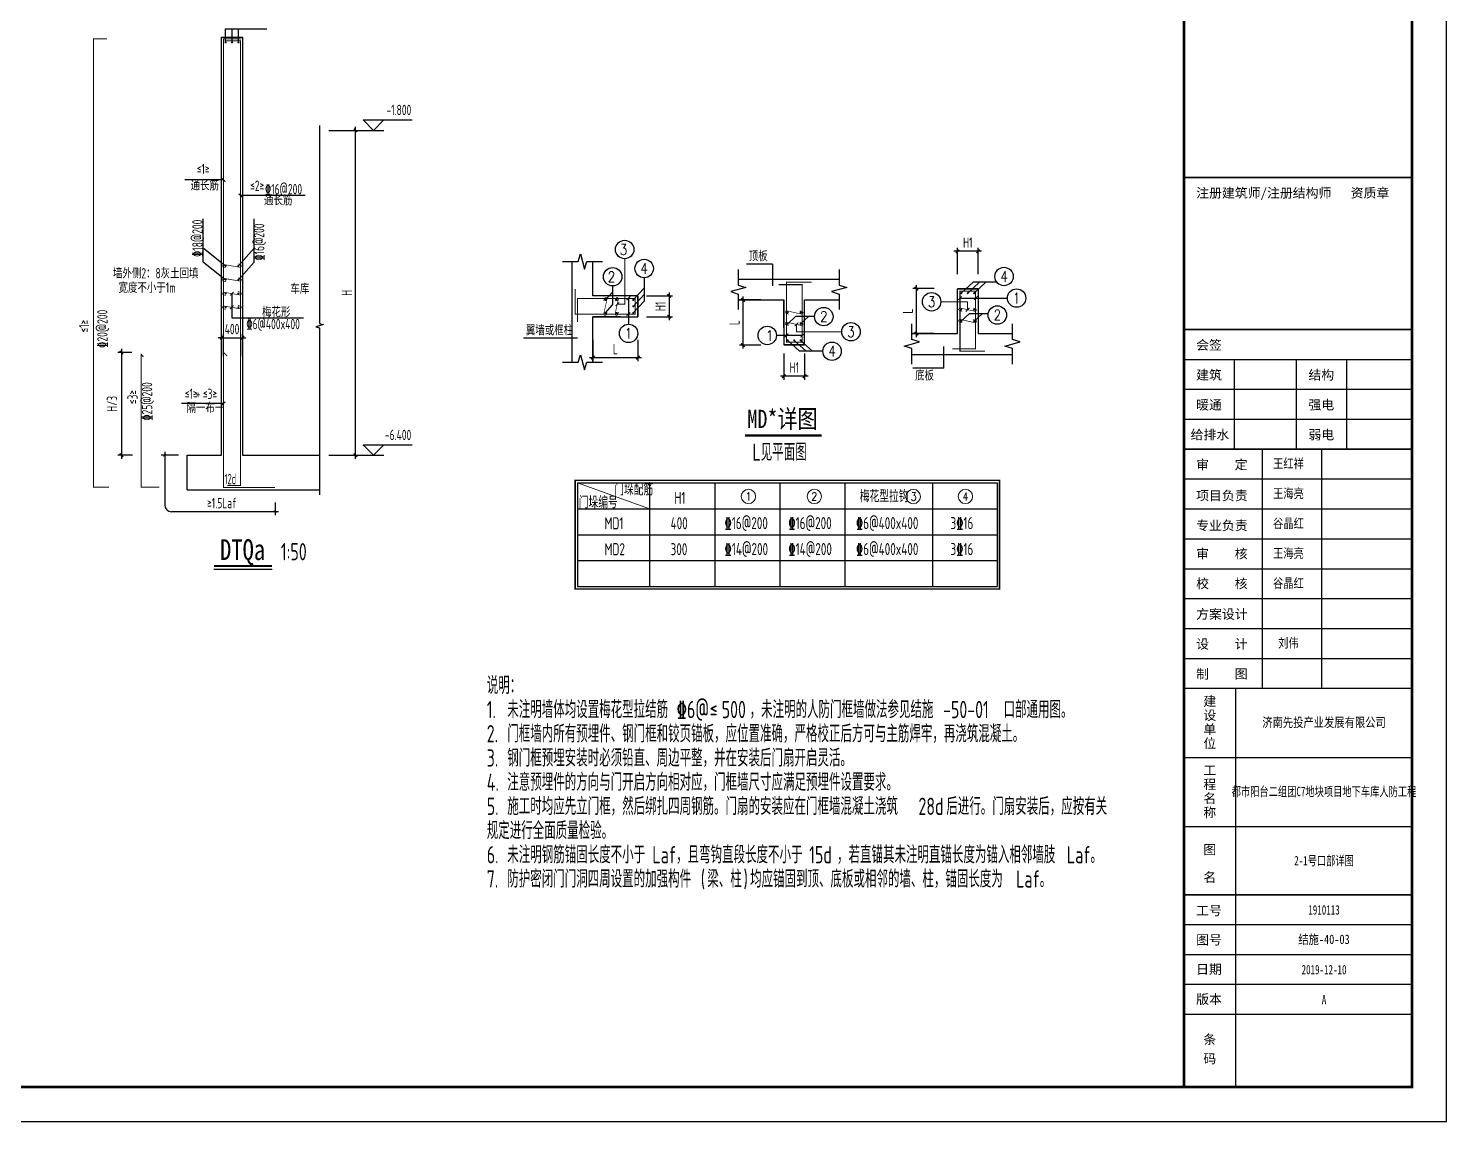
# Model space of a CAD drawing. Extents: x 37906 to 290206, y -18154 to 41246.
# Drawn here: x 143533 to 164056, y 11546 to 27359 of the extents above; entities that cross this region are included whole.
import ezdxf
from ezdxf.enums import TextEntityAlignment as Align

# ---------------------------------------------------------------- set-up
doc = ezdxf.new("R2010")
doc.units = 0
doc.header["$LTSCALE"] = 1000
doc.header["$MEASUREMENT"] = 0
doc.linetypes.add('DASH', pattern=[0.35, 0.25, -0.1])
for name, color, linetype, lineweight in [('3E柱编号', 7, 'Continuous', 13), ('G_DIM_IN（内尺寸）', 3, 'Continuous', 13), ('QZTEXT', 2, 'Continuous', 13), ('REINL', 1, 'Continuous', 0), ('表格边线', 105, 'Continuous', 18)]:
    doc.layers.add(name, color=color, linetype=linetype, lineweight=lineweight)
for name, color, linetype in [('AXIS_TEXT', 7, 'Continuous'), ('COLU_DE_NUM', 7, 'Continuous'), ('DETL', 7, 'Continuous'), ('DIM', 3, 'Continuous'), ('DIM_SYMB', 3, 'Continuous'), ('ECA_TK', 7, 'Continuous'), ('hz', 7, 'Continuous'), ('PUB_DIM', 3, 'Continuous'), ('PUB_TEXT', 7, 'Continuous'), ('REIN', 1, 'Continuous'), ('TAB', 83, 'Continuous'), ('TEXT', 7, 'Continuous'), ('THIN', 7, 'Continuous'), ('tk', 7, 'Continuous'), ('WALL', 9, 'Continuous')]:
    doc.layers.add(name, color=color, linetype=linetype)
doc.styles.add('_TCH_AXIS', font='COMPLEX', dxfattribs={"bigfont": 'GBCBIG'})
doc.styles.add('SUNTXT', font='', dxfattribs={"width": 0.8, "height": 3})
doc.styles.add('TSSD_Dimension', font='tssdeng.shx', dxfattribs={"width": 0.7, "bigfont": 'hztxt.shx'})
doc.styles.add('TSSD_Label', font='tssdeng2.shx', dxfattribs={"width": 0.7, "bigfont": 'tssdchn.shx'})
doc.styles.add('TSSD_Rein', font='tssdeng2.shx', dxfattribs={"width": 0.7, "bigfont": 'tssdchn.shx'})
doc.styles.add('TYDG_01', font='', dxfattribs={"width": 0.8})
doc.styles.add('黑体', font='simhei.ttf', dxfattribs={"width": 0.8})
doc.styles.get('SUNTXT').set_extended_font_data('SimSun')
doc.styles.get('TYDG_01').set_extended_font_data('SimSun')
doc.dimstyles.new('TSSD_50_50', dxfattribs={"dimtxt": 150, "dimasz": 50, "dimexe": 50, "dimexo": 125, "dimgap": 50, "dimtad": 1, "dimdec": 0, "dimzin": 0, "dimdsep": 46, "dimtxsty": 'TSSD_Dimension', "dimblk": 'ARCHTICK', "dimblk1": 'ARCHTICK', "dimblk2": 'ARCHTICK', "dimcen": 0, "dimdle": 50, "dimclrt": 7, "dimadec": 0, "dimazin": 0, "dimtfac": 1, "dimtdec": 0, "dimtix": 1, "dimtmove": 2, "dimatfit": 3, "dimfxl": 1, "dimtolj": 1, "dimtzin": 0, "dimarcsym": 0})

# ---------------------------------------------------------------- blocks, each defined once
blk = doc.blocks.new('10B_A1E图框')
blk.add_line((765, 184), (765, 584))
blk.add_line((765, 184), (765, 584))
blk.add_line((765, 184), (765, 584))
at = {"layer": 'ECA_TK'}
for p, q in [((765, 220.51), (831, 220.51)), ((779.58, 194.56), (779.58, 220.51)), ((797.5, 220.51), (797.5, 194.56)), ((812.08, 194.56), (812.08, 220.51)), ((765, 211.86), (831, 211.86)), ((765, 203.21), (831, 203.21)), ((787.68, 125.36), (787.68, 194.56)), ((804.77, 194.56), (804.77, 125.36)), ((765, 185.91), (831, 185.91)), ((765, 177.26), (831, 177.26)), ((765, 168.61), (831, 168.61)), ((765, 159.96), (831, 159.96)), ((765, 151.31), (831, 151.31)), ((765, 142.66), (831, 142.66)), ((765, 134.01), (831, 134.01)), ((765, 125.36), (831, 125.36)), ((780.03, 10), (780.03, 125.36)), ((765, 105.36), (831, 105.36)), ((765, 85.36), (831, 85.36)), ((831, 56.92), (765, 56.92)), ((831, 48.27), (765, 48.27)), ((831, 39.62), (765, 39.62)), ((831, 30.97), (765, 30.97))]:
    blk.add_line(p, q, dxfattribs=at)
blk.add_lwpolyline([(0, 0), (841, 0), (841, 594), (0, 594)], close=True, dxfattribs=at)
at = {"layer": 'ECA_TK', "const_width": 0.8}
blk.add_lwpolyline([(831, 10), (831, 584), (18, 584), (18, 10)], close=True, dxfattribs=at)
at = {"layer": 'ECA_TK'}
for points, const_width in [([(765, 10), (765, 584)], 0.8), ([(765, 273.16), (831, 273.16)], 0.5), ([(765, 229.16), (831, 229.16)], 0.5), ([(765, 194.56), (831, 194.56)], 0.5), ([(831, 65.57), (765, 65.57)], 0.5)]:
    blk.add_lwpolyline(points, dxfattribs=dict(at, const_width=const_width))
at = {"layer": 'ECA_TK', "linetype": 'Continuous', "style": 'SUNTXT'}
for s, height, p in [('注册建筑师/注册结构师   资质章', 2.7342, (768.5, 267.3)), ('会签', 2.734, (768.5, 223.3)), ('建筑', 2.734, (768.5, 214.65)), ('结构', 2.734, (801, 214.65)), ('暖通', 2.734, (768.5, 206)), ('强电', 2.734, (801, 206)), ('给排水', 2.734, (766.9, 197.35)), ('弱电', 2.734, (801, 197.35)), ('审    定', 2.734, (768.5, 188.7)), ('项目负责', 2.734, (768.5, 179.74)), ('专业负责', 2.734, (768.5, 171.09)), ('审    核', 2.734, (768.5, 162.93)), ('校    核', 2.734, (768.5, 154.28)), ('方案设计', 2.734, (768.5, 145.45)), ('设    计', 2.734, (768.5, 136.8)), ('制    图', 2.734, (768.5, 128.15)), ('建', 2.73, (770.59, 120.26)), ('设', 2.73, (770.59, 116.2)), ('单', 2.73, (770.59, 112.14)), ('位', 2.73, (770.59, 108.08)), ('工', 2.73, (770.59, 100.26)), ('程', 2.73, (770.59, 96.2)), ('名', 2.73, (770.59, 92.14)), ('称', 2.73, (770.59, 88.08)), ('图', 2.73, (770.59, 77.33)), ('名', 2.73, (770.59, 69.33)), ('工号', 2.734, (768.5, 59.71)), ('图号', 2.734, (768.5, 51.23)), ('日期', 2.734, (768.5, 42.72)), ('版本', 2.734, (768.5, 34.07)), ('条', 2.73, (770.59, 22.4)), ('码', 2.73, (770.59, 16.85))]:
    blk.add_text(s, height=height, dxfattribs=at).set_placement(p)
blk = doc.blocks.new('_ArchTick')
at = {"color": 0, "linetype": 'ByBlock', "const_width": 0.4}
blk.add_lwpolyline([(-0.5, -0.5), (0.5, 0.5)], dxfattribs=at)
blk = doc.blocks.new('*D1199')
at = {"layer": 'Defpoints', "color": 0}
for p in [(156384, 23596), (156767, 23596), (156767, 22944)]:
    blk.add_point(p, dxfattribs=at)
at = {"layer": 'DIM', "color": 0, "lineweight": -2}
for p, q in [((156384, 22894), (156384, 23646)), ((156642, 23596), (156334, 23596)), ((156642, 22944), (156334, 22944))]:
    blk.add_line(p, q, dxfattribs=at)
at = {"layer": 'DIM', "color": 0, "lineweight": -2, "xscale": 50, "yscale": 50, "zscale": 50}
for p, rotation in [((156384, 23596), 90), ((156384, 22944), 270)]:
    blk.add_blockref('_ArchTick', p, dxfattribs=dict(at, rotation=rotation))
at = {"layer": 'DIM', "color": 7, "insert": (156259, 23270), "char_height": 150, "attachment_point": 5, "rotation": 90, "style": 'TSSD_Dimension'}
blk.add_mtext('\\A1;L', dxfattribs=at)
blk = doc.blocks.new('*D1200')
at = {"layer": 'Defpoints', "color": 0}
for p in [(156977, 24135), (156977, 23681), (157277, 23681)]:
    blk.add_point(p, dxfattribs=at)
at = {"layer": 'DIM', "color": 0, "lineweight": -2}
for p, q in [((157327, 24135), (156927, 24135)), ((156977, 23806), (156977, 24185)), ((157277, 23806), (157277, 24185))]:
    blk.add_line(p, q, dxfattribs=at)
at = {"layer": 'DIM', "color": 0, "lineweight": -2, "xscale": 50, "yscale": 50, "zscale": 50, "rotation": 180}
blk.add_blockref('_ArchTick', (156977, 24135), dxfattribs=at)
at = {"layer": 'DIM', "color": 0, "lineweight": -2, "xscale": 50, "yscale": 50, "zscale": 50}
blk.add_blockref('_ArchTick', (157277, 24135), dxfattribs=at)
at = {"layer": 'DIM', "color": 7, "insert": (157127, 24260), "char_height": 150, "attachment_point": 5, "style": 'TSSD_Dimension'}
blk.add_mtext('\\A1;H1', dxfattribs=at)
blk = doc.blocks.new('*D1201')
at = {"layer": 'Defpoints', "color": 0, "linetype": 'Continuous'}
for p in [(151702, 22979), (152354, 22979), (152354, 22597)]:
    blk.add_point(p, dxfattribs=at)
at = {"layer": 'PUB_DIM', "color": 0, "linetype": 'Continuous', "lineweight": -2}
for p, q in [((151702, 22854), (151702, 22547)), ((152354, 22854), (152354, 22547)), ((151652, 22597), (152404, 22597))]:
    blk.add_line(p, q, dxfattribs=at)
at = {"layer": 'PUB_DIM', "color": 0, "linetype": 'Continuous', "lineweight": -2, "xscale": 50, "yscale": 50, "zscale": 50, "rotation": 180}
blk.add_blockref('_ArchTick', (151702, 22597), dxfattribs=at)
at = {"layer": 'PUB_DIM', "color": 0, "linetype": 'Continuous', "lineweight": -2, "xscale": 50, "yscale": 50, "zscale": 50}
blk.add_blockref('_ArchTick', (152354, 22597), dxfattribs=at)
at = {"layer": 'PUB_DIM', "color": 7, "linetype": 'Continuous', "insert": (152028, 22722), "char_height": 150, "attachment_point": 5, "style": 'TSSD_Dimension'}
blk.add_mtext('\\A1;L', dxfattribs=at)
blk = doc.blocks.new('*D1202')
at = {"layer": 'Defpoints', "color": 0}
for p in [(152352, 23489), (152352, 23189), (152805, 23189)]:
    blk.add_point(p, dxfattribs=at)
at = {"layer": 'DIM', "color": 0, "lineweight": -2}
for p, q in [((152477, 23489), (152855, 23489)), ((152805, 23539), (152805, 23139)), ((152477, 23189), (152855, 23189))]:
    blk.add_line(p, q, dxfattribs=at)
at = {"layer": 'DIM', "color": 0, "lineweight": -2, "xscale": 50, "yscale": 50, "zscale": 50}
for p, rotation in [((152805, 23489), 90), ((152805, 23189), 270)]:
    blk.add_blockref('_ArchTick', p, dxfattribs=dict(at, rotation=rotation))
at = {"layer": 'DIM', "color": 7, "insert": (152680, 23339), "char_height": 150, "attachment_point": 5, "rotation": 90, "style": 'TSSD_Dimension'}
blk.add_mtext('\\A1;H1', dxfattribs=at)
blk = doc.blocks.new('*D1203')
at = {"layer": 'Defpoints', "color": 0, "linetype": 'Continuous'}
for p in [(154256, 23432), (153874, 22779), (154256, 22779)]:
    blk.add_point(p, dxfattribs=at)
at = {"layer": 'PUB_DIM', "color": 0, "linetype": 'Continuous', "lineweight": -2}
for p, q in [((154131, 23432), (153824, 23432)), ((153874, 23482), (153874, 22729)), ((154131, 22779), (153824, 22779))]:
    blk.add_line(p, q, dxfattribs=at)
at = {"layer": 'PUB_DIM', "color": 0, "linetype": 'Continuous', "lineweight": -2, "xscale": 50, "yscale": 50, "zscale": 50}
for p, rotation in [((153874, 23432), 90), ((153874, 22779), 270)]:
    blk.add_blockref('_ArchTick', p, dxfattribs=dict(at, rotation=rotation))
at = {"layer": 'PUB_DIM', "color": 7, "linetype": 'Continuous', "insert": (153749, 23105), "char_height": 150, "attachment_point": 5, "rotation": 90, "style": 'TSSD_Dimension'}
blk.add_mtext('\\A1;L', dxfattribs=at)
blk = doc.blocks.new('*D1198')
at = {"layer": 'Defpoints', "color": 0}
for p in [(154466, 22782), (154766, 22782), (154466, 22328)]:
    blk.add_point(p, dxfattribs=at)
at = {"layer": 'DIM', "color": 0, "lineweight": -2}
for p, q in [((154466, 22657), (154466, 22278)), ((154766, 22657), (154766, 22278)), ((154816, 22328), (154416, 22328))]:
    blk.add_line(p, q, dxfattribs=at)
at = {"layer": 'DIM', "color": 0, "lineweight": -2, "xscale": 50, "yscale": 50, "zscale": 50, "rotation": 180}
blk.add_blockref('_ArchTick', (154466, 22328), dxfattribs=at)
at = {"layer": 'DIM', "color": 0, "lineweight": -2, "xscale": 50, "yscale": 50, "zscale": 50}
blk.add_blockref('_ArchTick', (154766, 22328), dxfattribs=at)
at = {"layer": 'DIM', "color": 7, "insert": (154616, 22453), "char_height": 150, "attachment_point": 5, "style": 'TSSD_Dimension'}
blk.add_mtext('\\A1;H1', dxfattribs=at)
blk = doc.blocks.new('*D1272')
at = {"layer": 'Defpoints', "color": 0}
for p in [(146630, 22885), (146330, 22495), (146630, 22495)]:
    blk.add_point(p, dxfattribs=at)
at = {"layer": 'PUB_DIM', "color": 0, "lineweight": -2}
for p, q in [((146330, 22885), (146280, 22885)), ((146330, 22620), (146330, 22935)), ((146330, 22885), (146630, 22885)), ((146630, 22620), (146630, 22935)), ((146630, 22885), (146680, 22885))]:
    blk.add_line(p, q, dxfattribs=at)
at = {"layer": 'PUB_DIM', "color": 0, "lineweight": -2, "xscale": 50, "yscale": 50, "zscale": 50}
blk.add_blockref('_ArchTick', (146330, 22885), dxfattribs=at)
at = {"layer": 'PUB_DIM', "color": 0, "lineweight": -2, "xscale": 50, "yscale": 50, "zscale": 50, "rotation": 180}
blk.add_blockref('_ArchTick', (146630, 22885), dxfattribs=at)
at = {"layer": 'PUB_DIM', "color": 7, "insert": (146480, 23010), "char_height": 150, "attachment_point": 5, "style": 'TSSD_Dimension'}
blk.add_mtext('\\A1;400', dxfattribs=at)
blk = doc.blocks.new('*D1273')
at = {"layer": 'Defpoints', "color": 0}
for p in [(147756, 25884), (148266, 25884), (147756, 21184)]:
    blk.add_point(p, dxfattribs=at)
at = {"layer": 'PUB_DIM', "color": 0, "lineweight": -2}
for p, q in [((147881, 25884), (148316, 25884)), ((148266, 21134), (148266, 25934)), ((147881, 21184), (148316, 21184))]:
    blk.add_line(p, q, dxfattribs=at)
at = {"layer": 'PUB_DIM', "color": 0, "lineweight": -2, "xscale": 50, "yscale": 50, "zscale": 50}
for p, rotation in [((148266, 25884), 90), ((148266, 21184), 270)]:
    blk.add_blockref('_ArchTick', p, dxfattribs=dict(at, rotation=rotation))
at = {"layer": 'PUB_DIM', "color": 7, "insert": (148141, 23534), "char_height": 150, "attachment_point": 5, "rotation": 90, "style": 'TSSD_Dimension'}
blk.add_mtext('\\A1;H', dxfattribs=at)
blk = doc.blocks.new('*D1274')
at = {"layer": 'Defpoints', "color": 0}
for p in [(145155, 22672), (144879, 21184), (145166, 21184)]:
    blk.add_point(p, dxfattribs=at)
at = {"layer": 'DIM', "color": 0, "lineweight": -2}
for p, q in [((145030, 22672), (144829, 22672)), ((144879, 22722), (144879, 21134)), ((145041, 21184), (144829, 21184))]:
    blk.add_line(p, q, dxfattribs=at)
at = {"layer": 'DIM', "color": 0, "lineweight": -2, "xscale": 50, "yscale": 50, "zscale": 50}
for p, rotation in [((144879, 22672), 90), ((144879, 21184), 270)]:
    blk.add_blockref('_ArchTick', p, dxfattribs=dict(at, rotation=rotation))
at = {"layer": 'DIM', "color": 7, "insert": (144743, 21928), "char_height": 150, "attachment_point": 5, "rotation": 90, "style": 'TSSD_Dimension'}
blk.add_mtext('\\A1;H/3', dxfattribs=at)

msp = doc.modelspace()

# ---------------------------------------------------------------- linework, layer by layer
for p, q in [((146386.3, 27155.9), (146386.3, 27351.7)), ((146386.3, 27351.7), (146984.5, 27351.7)), ((146479.9, 27155.9), (146479.9, 27351.7)), ((146573.4, 27155.9), (146573.4, 27351.7))]:
    msp.add_line(p, q)
at = {"color": 0, "const_width": 15}
for points in [[(146383.9, 25141.9), (146330.9, 25194.9)], [(146628.9, 24916.4), (146575.9, 24969.5)], [(146504, 23550), (146451, 23497)], [(152081.4, 23396.6), (152028.3, 23343.5)], [(152242, 23481.4), (152189, 23428.4)], [(157040.6, 23484.5), (156987.6, 23431.5)], [(157269.2, 23484.5), (157216.2, 23431.5)], [(146504, 23350), (146451, 23297)], [(152242, 23252.8), (152189, 23199.8)], [(157151.6, 23316.5), (157098.6, 23263.5)], [(154620.5, 23051.7), (154673.5, 23104.8)], [(154529.7, 22944.1), (154476.7, 22891.1)], [(154758.3, 22944.1), (154705.3, 22891.1)], [(146383.9, 21960.9), (146330.9, 21907.9)]]:
    msp.add_lwpolyline(points, dxfattribs=at)
at = {"color": 0, "linetype": 'ByBlock', "const_width": 10}
for points in [[(145487.7, 21166.6), (145523.1, 21201.9)], [(147085.3, 20386.1), (147120.6, 20350.8)]]:
    msp.add_lwpolyline(points, dxfattribs=at)
at = {"const_width": 25}
msp.add_lwpolyline([(147060.2, 19582.6), (146217.7, 19582.6)], dxfattribs=at)
at = {"layer": '3E柱编号'}
for p, q in [((152162, 23370.1), (152162, 24026.3)), ((157125.1, 23404.5), (156736.4, 23404.5)), ((157125.1, 23290), (157125.1, 23404.5)), ((152054.8, 23370.1), (152162, 23370.1)), ((154647, 23078.3), (154647, 22971.1)), ((154647, 22971.1), (155303.2, 22971.1))]:
    msp.add_line(p, q, dxfattribs=at)
at = {"layer": 'DETL'}
for p, q in [((146329.9, 21184.3), (146329.9, 27234.3)), ((146329.9, 27234.3), (146629.9, 27234.3)), ((146629.9, 27234.3), (146629.9, 21184.3)), ((145829.9, 21184.3), (146329.9, 21184.3)), ((145829.9, 20684.3), (145829.9, 21184.3)), ((146629.9, 21184.3), (147329.9, 21184.3)), ((147329.9, 21184.3), (147747.6, 21184.3)), ((145829.9, 20684.3), (147747.6, 20684.3))]:
    msp.add_line(p, q, dxfattribs=at)
at = {"layer": 'DIM'}
for p, q in [((145704.9, 21184.3), (145455.4, 21184.3)), ((145505.4, 21234.3), (145505.4, 20468.5)), ((147152.9, 20368.5), (145605.4, 20368.5)), ((147102.9, 20501.5), (147102.9, 20318.5))]:
    msp.add_line(p, q, dxfattribs=at)
for centre in [(152162, 24161.1), (152443.7, 23886), (151987.7, 23766.5), (157652, 23770.5), (156603, 23404.5), (157833, 23458), (155043.4, 23190.1), (157554.3, 23213.2), (152218, 22947.8), (154224.7, 22917.6), (155436.6, 22971.1), (155163, 22689.4)]:
    msp.add_circle(centre, 133.3, dxfattribs=at)
msp.add_arc((145605.4, 20468.5), 100, 180, 270, dxfattribs=at)
at = {"layer": 'DIM_SYMB'}
for p, q in [((154302.1, 23950), (153923.6, 23950)), ((154302.1, 23950), (154302.1, 23636.8)), ((151478.1, 22877.7), (150699.1, 22877.7)), ((156778.4, 22442.8), (156778.4, 22756)), ((156778.4, 22442.8), (156331.5, 22442.8))]:
    msp.add_line(p, q, dxfattribs=at)
for points in [[(151261.6, 23987.3), (151486.6, 23987.3), (151521.6, 24097.3), (151581.6, 23877.3), (151616.6, 23987.3), (151841.6, 23987.3)], [(153806.4, 23871.5), (153806.4, 23646.5), (153916.4, 23611.5), (153696.4, 23551.5), (153806.4, 23516.5), (153806.4, 23291.5)], [(155264.2, 23871.5), (155264.2, 23646.5), (155374.2, 23611.5), (155154.2, 23551.5), (155264.2, 23516.5), (155264.2, 23291.5)], [(156317.3, 22504.1), (156317.3, 22729.1), (156207.3, 22764.1), (156427.3, 22824.1), (156317.3, 22859.1), (156317.3, 23084.1)], [(157775.1, 22504.1), (157775.1, 22729.1), (157665.1, 22764.1), (157885.1, 22824.1), (157775.1, 22859.1), (157775.1, 23084.1)], [(151261.6, 22529.5), (151486.6, 22529.5), (151521.6, 22639.5), (151581.6, 22419.5), (151616.6, 22529.5), (151841.6, 22529.5)]]:
    msp.add_lwpolyline(points, dxfattribs=at)
at = {"layer": 'DIM_SYMB', "const_width": 35}
msp.add_lwpolyline([(153903.3, 21472), (155013.2, 21472)], dxfattribs=at)
at = {"layer": 'G_DIM_IN（内尺寸）'}
for centre in [(153953.6, 20589.3), (154905.4, 20589.3), (156337.8, 20587.1), (157092.7, 20589.3)]:
    msp.add_circle(centre, 103.7, dxfattribs=at)
at = {"layer": 'hz'}
msp.add_lwpolyline([(146217.7, 19537.6), (147060.2, 19537.6)], dxfattribs=at)
at = {"layer": 'QZTEXT', "color": 7}
msp.add_line((151479.1, 20786.9), (152523.3, 20411.5), dxfattribs=at)
at = {"layer": 'REIN', "const_width": 15}
for points in [[(144670.7, 27206.8), (144477, 27206.8), (144477, 20721.5), (144699.4, 20721.5)], [(146614, 27206.8), (146357.4, 27206.8), (146357.4, 20718.3), (147102.9, 20718.3)], [(146413.8, 20745.8), (146602.4, 20745.8), (146602.4, 27179.3), (146386.5, 27179.3)], [(154866.7, 23686.9), (154503.2, 23686.9), (154503.2, 22819), (154728.2, 22819), (154728.2, 23652.5), (154390.3, 23652.5)], [(151446.2, 23589.7), (151446.2, 23226.3), (152314.1, 23226.3), (152314.1, 23451.3), (151480.6, 23451.3), (151480.6, 23113.4)], [(157377.6, 22688.7), (157014.1, 22688.7), (157014.1, 23556.6), (157239.1, 23556.6), (157239.1, 22723.1), (156901.2, 22723.1)], [(145197.5, 22609.4), (145165.7, 22641.2), (145165.7, 20721.5), (145429.1, 20721.5)], [(146410.4, 22619.2), (146357.4, 22672.2), (146357.4, 20718.3), (146796.5, 20718.3)]]:
    msp.add_lwpolyline(points, dxfattribs=at)
at = {"layer": 'REIN', "ltscale": 0.5, "const_width": 15}
for points in [[(146386.3, 27148.4, 1), (146386.3, 27163.4, 1)], [(146479.9, 27148.4, 1), (146479.9, 27163.4, 1)], [(146573.4, 27148.4, -1), (146573.4, 27163.4, -1)], [(146386.3, 23916.4, 1), (146386.3, 23931.4, 1)], [(146572.6, 23916.4, 1), (146572.6, 23931.4, 1)], [(146386.3, 23716.4, 1), (146386.3, 23731.4, 1)], [(146572.6, 23716.4, 1), (146572.6, 23731.4, 1)], [(146386.3, 23516.4, 1), (146386.3, 23531.4, 1)], [(146572.6, 23516.4, 1), (146572.6, 23531.4, 1)], [(151875.5, 23431, -1), (151890.5, 23431, -1)], [(152040.2, 23431, -1), (152055.2, 23431, -1)], [(152279.2, 23431, -1), (152294.2, 23431, -1)], [(157031.8, 23521.6, 1), (157031.8, 23536.6, 1)], [(157126.6, 23521.6, 1), (157126.6, 23536.6, 1)], [(157218.9, 23521.6, 1), (157218.9, 23536.6, 1)], [(146386.3, 23316.4, 1), (146386.3, 23331.4, 1)], [(146572.6, 23316.4, 1), (146572.6, 23331.4, 1)], [(151875.5, 23243.9, -1), (151890.5, 23243.9, -1)], [(152040.2, 23243.9, -1), (152055.2, 23243.9, -1)], [(152279.2, 23338.8, -1), (152294.2, 23338.8, -1)], [(152279.2, 23243.9, -1), (152294.2, 23243.9, -1)], [(154520.9, 23257.6, -1), (154520.9, 23242.6, -1)], [(154708, 23257.6, -1), (154708, 23242.6, -1)], [(157031.8, 23282.7, 1), (157031.8, 23297.7, 1)], [(157218.9, 23282.7, 1), (157218.9, 23297.7, 1)], [(154520.9, 23092.9, -1), (154520.9, 23077.9, -1)], [(154708, 23092.9, -1), (154708, 23077.9, -1)], [(157031.8, 23118, 1), (157031.8, 23133, 1)], [(157218.9, 23118, 1), (157218.9, 23133, 1)], [(154520.9, 22853.9, -1), (154520.9, 22838.9, -1)], [(154615.7, 22853.9, -1), (154615.7, 22838.9, -1)], [(154708, 22853.9, -1), (154708, 22838.9, -1)]]:
    msp.add_lwpolyline(points, format="xyb", close=True, dxfattribs=at)
at = {"layer": 'REIN', "linetype": 'DASH', "ltscale": 0.5, "const_width": 10}
for points in [[(146390.8, 23695), (146356, 23704.6, -0.9739328), (146365.4, 23742.4), (146589.7, 23704.6, 1.0267649), (146599, 23742.4), (146564.3, 23752)], [(152023.4, 23416.5), (152032.9, 23451.2, -0.9739328), (152070.8, 23441.8), (152024.3, 23232.7, 1.0267649), (152062.2, 23223.3), (152071.7, 23258)], [(146390.7, 23295), (146356, 23304.6, -0.9739328), (146365.4, 23342.4), (146589.7, 23304.6, 1.0267649), (146599, 23342.4), (146564.3, 23352)], [(154693.4, 23109.7), (154728.1, 23100.2, -0.9739328), (154718.8, 23062.3), (154509.6, 23108.8, 1.0267649), (154500.2, 23070.9), (154535, 23061.4)], [(157204.3, 23149.8), (157239, 23140.2, -0.9739328), (157229.7, 23102.4), (157020.5, 23148.8, 1.0267649), (157011.1, 23111), (157045.9, 23101.4)]]:
    msp.add_lwpolyline(points, format="xyb", dxfattribs=at)
at = {"layer": 'REINL', "const_width": 9}
for points in [[(146390.8, 23895), (146356, 23904.6, -0.9739328), (146365.4, 23942.4), (146589.7, 23904.6, 1.0267649), (146599, 23942.4), (146564.3, 23952)], [(146390.8, 23495), (146356, 23504.6, -0.9739328), (146365.4, 23542.4), (146589.7, 23504.6, 1.0267649), (146599, 23542.4), (146564.3, 23552)], [(151858.7, 23416.5), (151868.2, 23451.2, -0.9739328), (151906.1, 23441.8), (151859.7, 23232.7, 1.0267649), (151897.5, 23223.3), (151907.1, 23258)], [(154693.4, 23274.4), (154728.1, 23264.9, -0.9739328), (154718.8, 23227), (154509.6, 23273.4, 1.0267649), (154500.2, 23235.6), (154535, 23226)], [(157204.3, 23314.5), (157239, 23304.9, -0.9739328), (157229.7, 23267.1), (157020.5, 23313.5, 1.0267649), (157011.1, 23275.6), (157045.9, 23266.1)]]:
    msp.add_lwpolyline(points, format="xyb", dxfattribs=at)
at = {"layer": 'TAB'}
for p, q in [((151479.1, 20786.9), (151479.1, 19285.2)), ((151479.1, 20786.9), (157550.9, 20786.9)), ((151479.1, 20786.9), (157550.9, 20786.9)), ((152523.3, 20786.9), (152523.3, 19285.2)), ((153464.3, 20786.9), (153464.3, 19285.2)), ((154405.3, 20786.9), (154405.3, 19285.2)), ((155346.2, 20786.9), (155346.2, 19285.2)), ((156617.3, 20786.9), (156617.3, 19285.2)), ((157550.9, 20786.9), (157550.9, 19285.2)), ((151479.1, 20411.5), (157550.9, 20411.5)), ((151479.1, 20036), (157550.9, 20036)), ((151479.1, 19660.6), (157550.9, 19660.6)), ((151479.1, 19285.2), (157550.9, 19285.2)), ((151479.1, 19285.2), (157550.9, 19285.2)), ((151479.1, 19285.2), (157550.9, 19285.2)), ((151479.1, 19285.2), (157550.9, 19285.2)), ((151479.1, 19285.2), (157550.9, 19285.2)), ((151479.1, 19285.2), (157550.9, 19285.2)), ((151479.1, 19285.2), (157550.9, 19285.2))]:
    msp.add_line(p, q, dxfattribs=at)
at = {"layer": 'TEXT'}
for p, q in [((146357.4, 25168.4), (145797.8, 25168.4)), ((147540.3, 24943), (146602.4, 24943)), ((146061.9, 23979.1), (146061.9, 24604.2)), ((146798.1, 23979.1), (146798.1, 24604.2)), ((146382.5, 23923.9), (146061.9, 24179.1)), ((146572.6, 23923.9), (146798.1, 24179.1)), ((146382.5, 23723.9), (146061.9, 23979.1)), ((146572.6, 23723.9), (146798.1, 23979.1)), ((152286.7, 23431), (152443.7, 23602.6)), ((157031.8, 23529.1), (157203.3, 23686.2)), ((157126.6, 23529.1), (157298.2, 23686.2)), ((157218.9, 23529.1), (157390.4, 23686.2)), ((146477.5, 23523.5), (146477.5, 23170.4)), ((151883, 23431), (151987.7, 23545.4)), ((152286.7, 23338.8), (152443.7, 23510.4)), ((152286.7, 23243.9), (152443.7, 23415.5)), ((151883, 23243.9), (151987.7, 23358.3)), ((157031.8, 23125.5), (157146.1, 23230.2)), ((157218.9, 23125.5), (157333.2, 23230.2)), ((146477.5, 23170.4), (147515.8, 23170.4)), ((154520.9, 23085.4), (154635.2, 23190.1)), ((154708, 23085.4), (154822.3, 23190.1)), ((154520.9, 22846.4), (154692.4, 22689.4)), ((154615.7, 22846.4), (154787.3, 22689.4)), ((154708, 22846.4), (154879.5, 22689.4)), ((146357.4, 21934.4), (145749.6, 21934.4))]:
    msp.add_line(p, q, dxfattribs=at)
at = {"layer": 'TEXT', "ltscale": 99}
for p, q in [((151987.7, 23631.7), (151987.7, 23358.3)), ((152443.7, 23752.7), (152443.7, 23415.5)), ((157540.5, 23686.2), (157203.3, 23686.2)), ((152215.5, 23454.9), (152215.5, 23081.2)), ((157014.1, 23458), (157699.7, 23458)), ((157419.5, 23230.2), (157146.1, 23230.2)), ((154908.6, 23190.1), (154635.2, 23190.1)), ((154731.8, 22917.6), (154358.1, 22917.6)), ((155029.6, 22689.4), (154692.4, 22689.4))]:
    msp.add_line(p, q, dxfattribs=at)
at = {"layer": 'THIN'}
for p, q in [((148281.3, 25884.3), (148675.6, 25884.3)), ((148525.6, 25884.3), (148375.6, 26034.3)), ((148375.6, 26034.3), (148675.6, 26034.3)), ((148525.6, 25884.3), (148675.6, 26034.3)), ((148675.6, 26034.3), (149089, 26034.3)), ((148281.3, 21184.3), (148675.6, 21184.3)), ((148525.6, 21184.3), (148375.6, 21334.3)), ((148375.6, 21334.3), (148675.6, 21334.3)), ((148525.6, 21184.3), (148675.6, 21334.3)), ((148675.6, 21334.3), (149089, 21334.3))]:
    msp.add_line(p, q, dxfattribs=at)
msp.add_lwpolyline([(147747.6, 25954.3), (147747.6, 23091.8), (147802.6, 23074.3), (147692.6, 23044.3), (147747.6, 23026.8), (147747.6, 20614.3)], dxfattribs=at)
at = {"layer": 'WALL', "ltscale": 80}
for p, q in [((151401.6, 22529.5), (151401.6, 23987.3)), ((151701.6, 23488.8), (151701.6, 23987.3)), ((153806.4, 23731.5), (155264.2, 23731.5)), ((152351.6, 23488.8), (151701.6, 23488.8)), ((152351.6, 23188.8), (152351.6, 23488.8)), ((152351.6, 23488.8), (152351.6, 23188.8)), ((153806.4, 23431.5), (154465.7, 23431.5)), ((154465.7, 23431.5), (154465.7, 22781.5)), ((154465.7, 23031.5), (154465.7, 23431.5)), ((154765.7, 22781.5), (154765.7, 23431.5)), ((154765.7, 23431.5), (155264.2, 23431.5)), ((156976.6, 23594.1), (157276.6, 23594.1)), ((156976.6, 22944.1), (156976.6, 23594.1)), ((157276.6, 23594.1), (156976.6, 23594.1)), ((157276.6, 23594.1), (157276.6, 22944.1)), ((151701.6, 23188.8), (152351.6, 23188.8)), ((151701.6, 22529.5), (151701.6, 23188.8)), ((152101.6, 23188.8), (151701.6, 23188.8)), ((154465.7, 22781.5), (154765.7, 22781.5)), ((154765.7, 22781.5), (154465.7, 22781.5)), ((156317.3, 22944.1), (156976.6, 22944.1)), ((157276.6, 22944.1), (157775.1, 22944.1)), ((156317.3, 22644.1), (157775.1, 22644.1))]:
    msp.add_line(p, q, dxfattribs=at)
at = {"layer": '表格边线'}
msp.add_line((151479.1, 19285.2), (157550.9, 19285.2), dxfattribs=at)
at = {"layer": '表格边线', "const_width": 23.3}
msp.add_lwpolyline([(157585.9, 20821.9), (151444.1, 20821.9), (151444.1, 19250.2), (157585.9, 19250.2)], close=True, dxfattribs=at)

# ---------------------------------------------------------------- block references
at = {"layer": 'tk', "xscale": 50, "yscale": 50, "zscale": 50}
msp.add_blockref('10B_A1E图框', (122006.2, 11546.3), dxfattribs=at)

# ---------------------------------------------------------------- texts
at = {"layer": 'AXIS_TEXT', "style": '_TCH_AXIS'}
for s, width, p, p2 in [('3', 1.064702, (152091, 24085), (152199.1, 24085)), ('2', 1.064702, (151916.7, 23690.4), (152024.7, 23690.4)), ('4', 0.931614, (152389.7, 23809.9), (152497.8, 23809.9)), ('4', 0.931614, (157598, 23694.4), (157706.1, 23694.4)), ('3', 1.064702, (156549, 23328.4), (156657.1, 23328.4)), ('1', 1.656203, (157779, 23381.9), (157887.1, 23381.9)), ('2', 1.064702, (154989.4, 23114), (155097.4, 23114)), ('2', 1.064702, (157500.3, 23137.1), (157608.3, 23137.1)), ('1', 1.656203, (152163.9, 22871.7), (152272, 22871.7)), ('1', 1.656203, (154206.7, 22839), (154314.8, 22839)), ('3', 1.064702, (155382.5, 22895), (155490.6, 22895)), ('4', 0.931614, (155109, 22613.3), (155217, 22613.3))]:
    msp.add_text(s, height=152.2, dxfattribs=dict(at, width=width)).set_placement(p, p2, align=Align.FIT)
at = {"layer": 'AXIS_TEXT', "lineweight": 15, "style": '_TCH_AXIS'}
for s, width, p, p2 in [('1', 1.656203, (153911.6, 20530.1), (153995.6, 20530.1)), ('2', 1.064702, (154863.4, 20530.1), (154947.4, 20530.1)), ('3', 1.064702, (156301.9, 20527.9), (156386, 20527.9)), ('4', 0.931614, (157050.7, 20530.1), (157134.7, 20530.1))]:
    msp.add_text(s, height=118.4, dxfattribs=dict(at, width=width)).set_placement(p, p2, align=Align.FIT)
at = {"layer": 'COLU_DE_NUM', "style": 'TSSD_Label', "width": 0.7}
msp.add_text('1:50', height=250, dxfattribs=at).set_placement((147187, 19664.5))
at = {"layer": 'PUB_TEXT', "style": 'TYDG_01', "width": 0.8}
for s, height, p in [('MD*详图', 265.82, (153938, 21577.5)), ('DTQa', 300, (146306.3, 19669.8))]:
    msp.add_text(s, height=height, dxfattribs=at).set_placement(p)
at = {"layer": 'QZTEXT', "color": 7, "lineweight": 15, "style": 'TSSD_Rein', "width": 0.7}
for s, p in [('门垛配筋', (152011.1, 20604)), ('门垛编号', (151497.7, 20416.1)), ('H1', (152881.8, 20480.6)), ('梅花型拉钩', (155564.5, 20505.4))]:
    msp.add_text(s, height=175, dxfattribs=at).set_placement(p)
at = {"layer": 'QZTEXT', "color": 1, "lineweight": 15, "style": 'TSSD_Rein', "width": 0.7}
for s, p in [('\x8416@200', (153607.1, 20115.8)), ('\x8416@200', (154530.5, 20115.8)), ('\x846@400x400', (155508.5, 20115.8)), ('MD1', (151870.9, 20113.7)), ('400', (152826.4, 20113.7)), ('3\x8416', (156876.6, 20115.8)), ('MD2', (151870.9, 19738.3)), ('300', (152826.4, 19738.3)), ('\x8414@200', (153607.1, 19740.4)), ('\x8414@200', (154530.5, 19740.4)), ('\x846@400x400', (155508.5, 19740.4)), ('3\x8416', (156876.6, 19740.4))]:
    msp.add_text(s, height=175, dxfattribs=at).set_placement(p)
at = {"layer": 'TEXT', "lineweight": 15, "style": 'TSSD_Label', "width": 0.7}
for s, p in [('\x921\x93', (145968.5, 25206.5)), ('通长筋', (145881.1, 24969.6)), ('\x922\x93', (146742.1, 24963.2)), ('通长筋', (146943.4, 24753.7)), ('\x921\x93', (145795.8, 21954.6)), ('隔一布一', (145821.3, 21750.2)), ('+', (145953, 21954.6)), ('\x923\x93', (146057.6, 21954.6))]:
    msp.add_text(s, height=150, dxfattribs=at).set_placement(p, align=Align.BOTTOM_LEFT)
at = {"layer": 'TEXT', "lineweight": 15, "ltscale": 100, "style": 'TSSD_Label'}
for s, width, p in [('%%13216@200', 0.7, (146956.7, 24958.3)), ('梅花形', 0.7, (146914.6, 23180.8)), ('\x846@400x400', 0.7, (146687.6, 23007.3)), ('12d', 0.6, (146371.1, 20766.6))]:
    msp.add_text(s, height=150, dxfattribs=dict(at, width=width)).set_placement(p)
at = {"layer": 'TEXT', "lineweight": 15, "ltscale": 100, "style": 'TSSD_Label', "width": 0.7}
for s, p in [('%%13218@200', (146054.2, 24052.6)), ('\x8416@200', (146947.1, 24000.3)), ('\x921\x93', (144412.9, 22958.9)), ('\x923\x93', (145116.2, 21922.4))]:
    msp.add_text(s, height=150, rotation=90, dxfattribs=at).set_placement(p)
at = {"layer": 'TEXT', "ltscale": 99, "style": 'TSSD_Label', "width": 0.7}
for s, rotation, p in [('顶板', 0.00001, (153957.3, 23991.1)), ('翼墙或框柱', 0.00001, (150732.8, 22918.8)), ('底板', 359.99999, (156365.2, 22264.1))]:
    msp.add_text(s, height=150, rotation=rotation, dxfattribs=at).set_placement(p)
at = {"layer": 'TEXT', "style": 'TSSD_Label', "width": 0.7}
for s, p in [('墙外侧2：8灰土回填', (144758.1, 23697)), ('宽度不小于1m', (144838.2, 23489.3))]:
    msp.add_text(s, height=150, dxfattribs=at).set_placement(p, align=Align.BOTTOM_LEFT)
at = {"layer": 'TEXT', "width": 0.7}
for s, height, style, p in [('车库', 150, 'TSSD_Label', (147324.7, 23518.2)), ('L见平面图', 250, 'TSSD_Label', (154010.6, 21104.3)), ('说明：', 250, 'TSSD_Rein', (150166.1, 17731.8)), ('未注明墙体均设置梅花型拉结筋', 250, 'TSSD_Rein', (150462.9, 17381.8)), ('\x846@', 250, 'TSSD_Rein', (152912.9, 17381.8)), ('，未注明的人防门框墙做法参见结施', 250, 'TSSD_Rein', (153969.7, 17381.8)), ('口部通用图。', 250, 'TSSD_Rein', (157644.7, 17381.8)), ('1.', 250, 'TSSD_Rein', (150166.1, 17381.8)), ('≤', 250, 'TSSD_Rein', (153390.8, 17381.8)), ('500', 250, 'TSSD_Rein', (153565.8, 17381.8)), ('-50-01', 250, 'TSSD_Rein', (156769.7, 17381.8)), ('2.', 250, 'TSSD_Rein', (150166.1, 17031.8)), ('门框墙内所有预埋件、钢门框和铰页锚板，应位置准确，严格校正后方可与主筋焊牢，再浇筑混凝土。', 250, 'TSSD_Rein', (150462.9, 17031.8)), ('3.', 250, 'TSSD_Rein', (150166.1, 16681.8)), ('钢门框预埋安装时必须铅直、周边平整，并在安装后门扇开启灵活。', 250, 'TSSD_Rein', (150462.9, 16681.8)), ('4.', 250, 'TSSD_Rein', (150166.1, 16331.8)), ('注意预埋件的方向与门开启方向相对应，门框墙尺寸应满足预埋件设置要求。', 250, 'TSSD_Rein', (150462.9, 16331.8)), ('5.', 250, 'TSSD_Rein', (150166.1, 15981.8)), ('施工时均应先立门框，然后绑扎四周钢筋。门扇的安装应在门框墙混凝土浇筑', 250, 'TSSD_Rein', (150462.9, 15981.8)), ('28d', 250, 'TSSD_Rein', (156412.9, 15981.8)), ('后进行。门扇安装后，应按有关', 250, 'TSSD_Rein', (156816.8, 15981.8)), ('规定进行全面质量检验。', 250, 'TSSD_Rein', (150166.1, 15631.8)), ('6.', 250, 'TSSD_Rein', (150166.1, 15281.8)), ('未注明钢筋锚固长度不小于', 250, 'TSSD_Rein', (150462.9, 15281.8)), ('Laf', 250, 'TSSD_Rein', (152562.9, 15281.8)), ('，且弯钩直段长度不小于', 250, 'TSSD_Rein', (152906.2, 15281.8)), ('15d', 250, 'TSSD_Rein', (154831.2, 15281.8)), ('，若直锚其未注明直锚长度为锚入相邻墙肢', 250, 'TSSD_Rein', (155235, 15281.8)), ('Laf', 250, 'TSSD_Rein', (158560, 15281.8)), ('防护密闭门门洞四周设置的加强构件', 250, 'TSSD_Rein', (150462.9, 14931.8)), ('(', 250, 'TSSD_Rein', (153262.9, 14931.8)), ('梁、柱', 250, 'TSSD_Rein', (153357.2, 14931.8)), (')', 250, 'TSSD_Rein', (153882.2, 14931.8)), ('均应锚固到顶、底板或相邻的墙、柱，锚固长度为', 250, 'TSSD_Rein', (153976.4, 14931.8)), ('。', 250, 'TSSD_Rein', (158903.3, 15281.8)), ('7.', 250, 'TSSD_Rein', (150166.1, 14931.8)), ('Laf', 250, 'TSSD_Rein', (157826.4, 14931.8)), ('。', 250, 'TSSD_Rein', (158169.7, 14931.8))]:
    msp.add_text(s, height=height, dxfattribs=dict(at, style=style)).set_placement(p)
at = {"layer": 'TEXT', "style": 'TSSD_Label', "width": 0.7}
for s, p in [('%%13220@200', (144678.5, 22738.6)), ('%%13225@200', (145325, 21685.3))]:
    msp.add_text(s, height=150, rotation=90, dxfattribs=at).set_placement(p)
at = {"layer": 'TEXT', "lineweight": 15, "insert": (146331.9, 20493.8), "char_height": 150, "attachment_point": 5, "style": 'TSSD_Label'}
msp.add_mtext('≥1.5Laf', dxfattribs=at)
at = {"layer": 'THIN', "style": 'TSSD_Label', "width": 0.7}
for s, p in [('-1.800', (149074.1, 26059.3)), ('-6.400', (149074.1, 21359.3))]:
    msp.add_text(s, height=150, dxfattribs=at).set_placement(p, align=Align.BOTTOM_RIGHT)
at = {"layer": 'tk', "char_height": 136.5, "width": 854, "attachment_point": 5, "style": 'SUNTXT'}
for s, insert in [('王红祥', (161767.2, 21058)), ('王海亮', (161767.2, 20625.5)), ('谷晶红', (161767.2, 20193)), ('王海亮', (161767.2, 19760.5)), ('谷晶红', (161767.2, 19328)), ('刘伟', (161767.2, 18463))]:
    msp.add_mtext(s, dxfattribs=dict(at, insert=insert))
at = {"layer": 'tk', "linetype": 'ByBlock', "ltscale": 5, "char_height": 136.5, "width": 2548.359, "attachment_point": 5, "style": '黑体'}
for s, insert in [('济南先投产业发展有限公司', (162282, 17314.1)), ('{\\fSTXihei|b0|i0|c134|p2;\\W0.7;都市阳台二组团C7地块项目地下车库人防工程}', (162282, 16314.1)), ('{\\fSTXihei|b0|i0|c134|p2;\\W0.7;2-1号口部详图}', (162282, 15314.1)), ('{\\W0.7;1910113}', (162282, 14608.3)), ('{\\C2;结施-40-03}', (162282, 14175.8)), ('{\\W0.7;2019-12-10}', (162282, 13743.3)), ('{\\W0.7;A}', (162282, 13310.8))]:
    msp.add_mtext(s, dxfattribs=dict(at, insert=insert))

# ---------------------------------------------------------------- dimensions: what is measured, and where the dimension line sits
at = {"layer": 'DIM'}
for base, p1, p2, picture, middle in [((156976.6, 24135.3), (157276.6, 23681.5), (156976.6, 23681.5), '*D1200', (157126.6, 24260.3)), ((154465.7, 22327.7), (154765.7, 22781.5), (154465.7, 22781.5), '*D1198', (154615.7, 22452.7))]:
    dim = msp.add_linear_dim(base=base, p1=p1, p2=p2, text='H1', dimstyle='TSSD_50_50', dxfattribs=at)
    dim.commit()
    dim.dimension.update_dxf_attribs({"geometry": picture, "text_midpoint": middle, "dimtype": 160})
for base, p1, p2, text, picture, middle in [((156384.4, 23596.2), (156766.6, 22944.1), (156766.6, 23596.2), 'L', '*D1199', (156259.4, 23270.1)), ((152805.4, 23188.8), (152351.6, 23488.8), (152351.6, 23188.8), 'H1', '*D1202', (152680.4, 23338.8)), ((144879.4, 21184.2), (145154.7, 22672.2), (145165.7, 21184.2), 'H/3', '*D1274', (144743.2, 21928.2))]:
    dim = msp.add_linear_dim(base=base, p1=p1, p2=p2, angle=90, text=text, dimstyle='TSSD_50_50', dxfattribs=at)
    dim.commit()
    dim.dimension.update_dxf_attribs({"geometry": picture, "text_midpoint": middle, "dimtype": 160})
at = {"layer": 'PUB_DIM'}
dim = msp.add_linear_dim(base=(148266.4, 25884.3), p1=(147755.8, 21184.3), p2=(147755.8, 25884.3), angle=90, text='H', dimstyle='TSSD_50_50', dxfattribs=at)
dim.commit()
dim.dimension.update_dxf_attribs({"geometry": '*D1273', "text_midpoint": (148141.4, 23534.3)})
at = {"layer": 'PUB_DIM', "linetype": 'Continuous'}
dim = msp.add_linear_dim(base=(153873.5, 22779.4), p1=(154255.7, 23431.5), p2=(154255.7, 22779.4), angle=270, text='L', dimstyle='TSSD_50_50', dxfattribs=at)
dim.commit()
dim.dimension.update_dxf_attribs({"geometry": '*D1203', "text_midpoint": (153748.5, 23105.4), "dimtype": 160})
at = {"layer": 'PUB_DIM'}
dim = msp.add_linear_dim(base=(146629.9, 22885.5), p1=(146329.9, 22495.3), p2=(146629.9, 22495.3), text='400', dimstyle='TSSD_50_50', dxfattribs=at)
dim.commit()
dim.dimension.update_dxf_attribs({"geometry": '*D1272', "text_midpoint": (146479.9, 23010.5)})
at = {"layer": 'PUB_DIM', "linetype": 'Continuous'}
dim = msp.add_linear_dim(base=(152353.7, 22596.6), p1=(151701.6, 22978.8), p2=(152353.7, 22978.8), text='L', dimstyle='TSSD_50_50', dxfattribs=at)
dim.commit()
dim.dimension.update_dxf_attribs({"geometry": '*D1201', "text_midpoint": (152027.7, 22721.6), "dimtype": 160})

doc.saveas('drawing.dxf')
